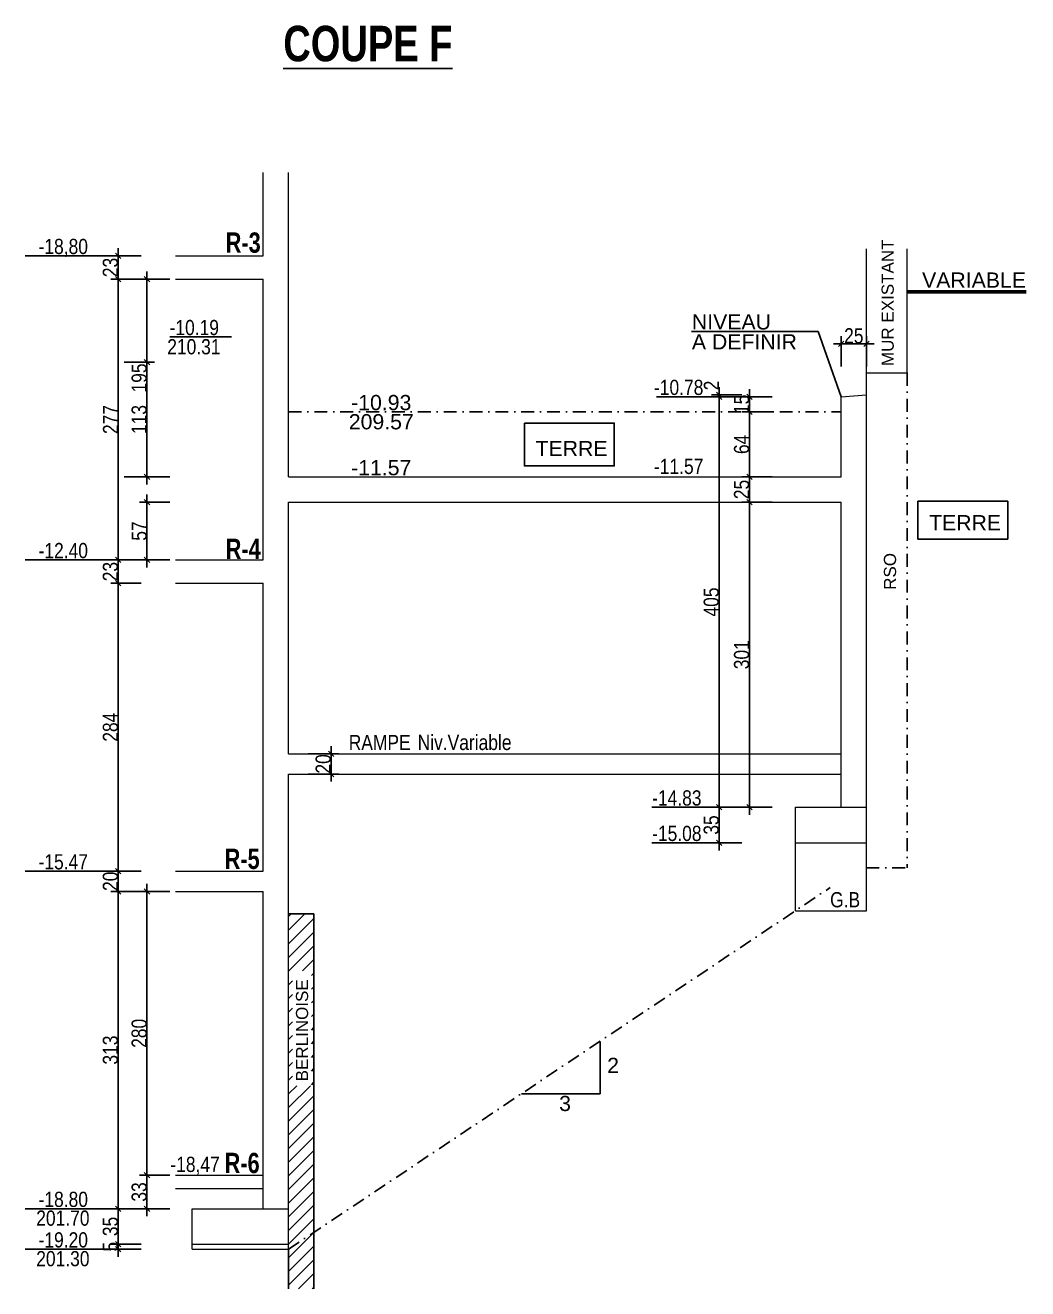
# Model space of a CAD drawing. Header units: millimetres. Extents: x -26249 to 60250, y -21218 to 23336.
# Drawn here: x 30764 to 31753, y 1160 to 2407 of the extents above; entities that cross this region are included whole.
import ezdxf
from ezdxf.enums import TextEntityAlignment as Align

# ---------------------------------------------------------------- set-up
doc = ezdxf.new("R2010")
doc.units = ezdxf.units.MM
doc.linetypes.add('TIRETPTX2', pattern=[50.8, 25.4, -12.7, 0, -12.7])
for name, color, linetype in [('01_cote_gen', 4, 'Continuous'), ('01_linteaux', 2, 'Continuous'), ('01_poch_murs', 253, 'Continuous'), ('01_texte', 230, 'Continuous'), ('AA_COTES', 2, 'Continuous')]:
    doc.layers.add(name, color=color, linetype=linetype)
doc.layers.add('01_murs_coup', color=5, linetype='Continuous', lineweight=60)
doc.layers.add('01_PIEUX', color=5, linetype='Continuous', lineweight=60)
doc.styles.add('ARIAL NA', font='ARIALN.TTF')
doc.styles.add('impact', font='impact.ttf')
doc.styles.add('MATTE_TXT', font='arial.ttf')
doc.styles.add('STYLE2', font='ARIALN.TTF')
doc.dimstyles.new('JB50', dxfattribs={"dimscale": 0.1, "dimtxt": 150, "dimasz": 15, "dimexe": 0.1, "dimexo": 0.1, "dimgap": 0.09, "dimtad": 1, "dimdec": 1, "dimdsep": 46, "dimtxsty": 'STYLE2', "dimblk1": 'BOND_G', "dimblk2": 'BOND_D', "dimsah": 1, "dimcen": 1.5, "dimdle": 0.01, "dimse1": 1, "dimse2": 1, "dimclrd": 4, "dimclre": 2, "dimclrt": 6, "dimazin": 2, "dimtfac": 2.333333, "dimtdec": 1, "dimtix": 1, "dimtmove": 2, "dimatfit": 3, "dimldrblk": 'BOND_G', "dimfxl": 1, "dimtolj": 1, "dimtzin": 0, "dimarcsym": 0})

# ---------------------------------------------------------------- blocks, each defined once
blk = doc.blocks.new('BOND_G')
at = {"layer": 'AA_COTES', "color": 0}
for p, q in [((0, -5), (0, 15)), ((5, 0), (-5, 0)), ((1.77, 1.77), (-1.77, -1.77))]:
    blk.add_line(p, q, dxfattribs=at)
blk = doc.blocks.new('BOND_D')
at = {"layer": 'AA_COTES', "color": 0}
for p, q in [((5, 0), (-5, 0)), ((-1.77, -1.77), (1.77, 1.77)), ((0, 5), (0, -15))]:
    blk.add_line(p, q, dxfattribs=at)
blk = doc.blocks.new('*D1758')
at = {"layer": '01_cote_gen', "color": 4, "lineweight": -2, "transparency": 16777216}
blk.add_line((30855.9, 1240.7), (30855.9, 1550.7), dxfattribs=at)
at = {"layer": 'Defpoints', "color": 0, "transparency": 16777216}
for p in [(30855.9, 1552.2), (30902.5, 1552.2), (30919, 1239.2)]:
    blk.add_point(p, dxfattribs=at)
at = {"layer": '01_cote_gen', "color": 4, "lineweight": -2, "transparency": 16777216, "xscale": 1.5, "yscale": 1.5, "zscale": 1.5}
for name, p, rotation in [('BOND_D', (30855.9, 1552.2), 90), ('BOND_G', (30855.9, 1239.2), 270)]:
    blk.add_blockref(name, p, dxfattribs=dict(at, rotation=rotation))
at = {"layer": '01_cote_gen', "color": 6, "transparency": 16777216, "insert": (30848.2, 1395.7), "char_height": 15, "attachment_point": 5, "rotation": 90, "style": 'STYLE2'}
blk.add_mtext('\\A1;313', dxfattribs=at)
blk = doc.blocks.new('*D1759')
at = {"layer": '01_cote_gen', "color": 4, "lineweight": -2, "transparency": 16777216}
blk.add_line((30884.2, 1240.7), (30884.2, 1270.7), dxfattribs=at)
at = {"layer": 'Defpoints', "color": 0, "transparency": 16777216}
for p in [(30884.2, 1272.2), (30919, 1272.2), (30919, 1239.2)]:
    blk.add_point(p, dxfattribs=at)
at = {"layer": '01_cote_gen', "color": 4, "lineweight": -2, "transparency": 16777216, "xscale": 1.5, "yscale": 1.5, "zscale": 1.5}
for name, p, rotation in [('BOND_D', (30884.2, 1272.2), 90), ('BOND_G', (30884.2, 1239.2), 270)]:
    blk.add_blockref(name, p, dxfattribs=dict(at, rotation=rotation))
at = {"layer": '01_cote_gen', "color": 6, "transparency": 16777216, "insert": (30876.6, 1255.7), "char_height": 15, "attachment_point": 5, "rotation": 90, "style": 'STYLE2'}
blk.add_mtext('\\A1;33', dxfattribs=at)
blk = doc.blocks.new('*D1760')
at = {"layer": '01_cote_gen', "color": 4, "lineweight": -2, "transparency": 16777216}
blk.add_line((30884.2, 1273.7), (30884.2, 1550.7), dxfattribs=at)
at = {"layer": 'Defpoints', "color": 0, "transparency": 16777216}
for p in [(30884.2, 1552.2), (30902.5, 1552.2), (30902.5, 1272.2)]:
    blk.add_point(p, dxfattribs=at)
at = {"layer": '01_cote_gen', "color": 4, "lineweight": -2, "transparency": 16777216, "xscale": 1.5, "yscale": 1.5, "zscale": 1.5}
for name, p, rotation in [('BOND_D', (30884.2, 1552.2), 90), ('BOND_G', (30884.2, 1272.2), 270)]:
    blk.add_blockref(name, p, dxfattribs=dict(at, rotation=rotation))
at = {"layer": '01_cote_gen', "color": 6, "transparency": 16777216, "insert": (30876.6, 1412.2), "char_height": 15, "attachment_point": 5, "rotation": 90, "style": 'STYLE2'}
blk.add_mtext('\\A1;280', dxfattribs=at)
blk = doc.blocks.new('*D1772')
at = {"layer": '01_cote_gen', "color": 4, "lineweight": -2, "transparency": 16777216}
blk.add_line((30855.9, 1553.7), (30855.9, 1570.7), dxfattribs=at)
at = {"layer": 'Defpoints', "color": 0, "transparency": 16777216}
for p in [(30855.9, 1572.2), (30944.7, 1572.2), (30944.7, 1552.2)]:
    blk.add_point(p, dxfattribs=at)
at = {"layer": '01_cote_gen', "color": 4, "lineweight": -2, "transparency": 16777216, "xscale": 1.5, "yscale": 1.5, "zscale": 1.5}
for name, p, rotation in [('BOND_D', (30855.9, 1572.2), 90), ('BOND_G', (30855.9, 1552.2), 270)]:
    blk.add_blockref(name, p, dxfattribs=dict(at, rotation=rotation))
at = {"layer": '01_cote_gen', "color": 6, "transparency": 16777216, "insert": (30848.2, 1562.2), "char_height": 15, "attachment_point": 5, "rotation": 90, "style": 'STYLE2'}
blk.add_mtext('\\A1;20', dxfattribs=at)
blk = doc.blocks.new('*D1773')
at = {"layer": '01_cote_gen', "color": 4, "lineweight": -2, "transparency": 16777216}
blk.add_line((30855.9, 1573.7), (30855.9, 1854.7), dxfattribs=at)
at = {"layer": 'Defpoints', "color": 0, "transparency": 16777216}
for p in [(30855.9, 1856.2), (30912.4, 1856.2), (30912.4, 1572.2)]:
    blk.add_point(p, dxfattribs=at)
at = {"layer": '01_cote_gen', "color": 4, "lineweight": -2, "transparency": 16777216, "xscale": 1.5, "yscale": 1.5, "zscale": 1.5}
for name, p, rotation in [('BOND_D', (30855.9, 1856.2), 90), ('BOND_G', (30855.9, 1572.2), 270)]:
    blk.add_blockref(name, p, dxfattribs=dict(at, rotation=rotation))
at = {"layer": '01_cote_gen', "color": 6, "transparency": 16777216, "insert": (30848.2, 1714.2), "char_height": 15, "attachment_point": 5, "rotation": 90, "style": 'STYLE2'}
blk.add_mtext('\\A1;284', dxfattribs=at)
blk = doc.blocks.new('*D1774')
at = {"layer": '01_cote_gen', "color": 4, "lineweight": -2, "transparency": 16777216}
blk.add_line((30855.9, 1857.7), (30855.9, 1877.7), dxfattribs=at)
at = {"layer": 'Defpoints', "color": 0, "transparency": 16777216}
for p in [(30855.9, 1879.2), (30922.6, 1879.2), (30922.6, 1856.2)]:
    blk.add_point(p, dxfattribs=at)
at = {"layer": '01_cote_gen', "color": 4, "lineweight": -2, "transparency": 16777216, "xscale": 1.5, "yscale": 1.5, "zscale": 1.5}
for name, p, rotation in [('BOND_D', (30855.9, 1879.2), 90), ('BOND_G', (30855.9, 1856.2), 270)]:
    blk.add_blockref(name, p, dxfattribs=dict(at, rotation=rotation))
at = {"layer": '01_cote_gen', "color": 6, "transparency": 16777216, "insert": (30848.2, 1867.7), "char_height": 15, "attachment_point": 5, "rotation": 90, "style": 'STYLE2'}
blk.add_mtext('\\A1;23', dxfattribs=at)
blk = doc.blocks.new('*D1775')
at = {"layer": '01_cote_gen', "color": 4, "lineweight": -2, "transparency": 16777216}
blk.add_line((30855.9, 1880.7), (30855.9, 2154.7), dxfattribs=at)
at = {"layer": 'Defpoints', "color": 0, "transparency": 16777216}
for p in [(30855.9, 2156.2), (30955.6, 2156.2), (30976.1, 1879.2)]:
    blk.add_point(p, dxfattribs=at)
at = {"layer": '01_cote_gen', "color": 4, "lineweight": -2, "transparency": 16777216, "xscale": 1.5, "yscale": 1.5, "zscale": 1.5}
for name, p, rotation in [('BOND_D', (30855.9, 2156.2), 90), ('BOND_G', (30855.9, 1879.2), 270)]:
    blk.add_blockref(name, p, dxfattribs=dict(at, rotation=rotation))
at = {"layer": '01_cote_gen', "color": 6, "transparency": 16777216, "insert": (30848.3, 2017.7), "char_height": 15, "attachment_point": 5, "rotation": 90, "style": 'STYLE2'}
blk.add_mtext('\\A1;277', dxfattribs=at)
blk = doc.blocks.new('*D1776')
at = {"layer": '01_cote_gen', "color": 4, "lineweight": -2, "transparency": 16777216}
blk.add_line((30855.9, 2157.7), (30855.9, 2177.7), dxfattribs=at)
at = {"layer": 'Defpoints', "color": 0, "transparency": 16777216}
for p in [(30855.9, 2179.2), (30932, 2179.2), (30955.6, 2156.2)]:
    blk.add_point(p, dxfattribs=at)
at = {"layer": '01_cote_gen', "color": 4, "lineweight": -2, "transparency": 16777216, "xscale": 1.5, "yscale": 1.5, "zscale": 1.5}
for name, p, rotation in [('BOND_D', (30855.9, 2179.2), 90), ('BOND_G', (30855.9, 2156.2), 270)]:
    blk.add_blockref(name, p, dxfattribs=dict(at, rotation=rotation))
at = {"layer": '01_cote_gen', "color": 6, "transparency": 16777216, "insert": (30848.2, 2167.7), "char_height": 15, "attachment_point": 5, "rotation": 90, "style": 'STYLE2'}
blk.add_mtext('\\A1;23', dxfattribs=at)
blk = doc.blocks.new('*D1769')
at = {"layer": '01_cote_gen', "color": 4, "lineweight": -2, "transparency": 16777216}
blk.add_line((30884.2, 1880.7), (30884.2, 1934.7), dxfattribs=at)
at = {"layer": 'Defpoints', "color": 0, "transparency": 16777216}
for p in [(30884.2, 1936.2), (31065.9, 1936.2), (30955.6, 1879.2)]:
    blk.add_point(p, dxfattribs=at)
at = {"layer": '01_cote_gen', "color": 4, "lineweight": -2, "transparency": 16777216, "xscale": 1.5, "yscale": 1.5, "zscale": 1.5}
for name, p, rotation in [('BOND_D', (30884.2, 1936.2), 90), ('BOND_G', (30884.2, 1879.2), 270)]:
    blk.add_blockref(name, p, dxfattribs=dict(at, rotation=rotation))
at = {"layer": '01_cote_gen', "color": 6, "transparency": 16777216, "insert": (30876.6, 1907.7), "char_height": 15, "attachment_point": 5, "rotation": 90, "style": 'STYLE2'}
blk.add_mtext('\\A1;57', dxfattribs=at)
blk = doc.blocks.new('*D1770')
at = {"layer": '01_cote_gen', "color": 4, "lineweight": -2, "transparency": 16777216}
blk.add_line((30884.2, 2072.7), (30884.2, 1962.7), dxfattribs=at)
at = {"layer": 'Defpoints', "color": 0, "transparency": 16777216}
for p in [(30906.7, 2074.2), (30884.2, 1961.2), (31023.9, 1961.2)]:
    blk.add_point(p, dxfattribs=at)
at = {"layer": '01_cote_gen', "color": 4, "lineweight": -2, "transparency": 16777216, "xscale": 1.5, "yscale": 1.5, "zscale": 1.5}
for name, p, rotation in [('BOND_G', (30884.2, 2074.2), 90), ('BOND_D', (30884.2, 1961.2), 270)]:
    blk.add_blockref(name, p, dxfattribs=dict(at, rotation=rotation))
at = {"layer": '01_cote_gen', "color": 6, "transparency": 16777216, "insert": (30876.6, 2017.7), "char_height": 15, "attachment_point": 5, "rotation": 90, "style": 'STYLE2'}
blk.add_mtext('\\A1;113', dxfattribs=at)
blk = doc.blocks.new('*D1771')
at = {"layer": '01_cote_gen', "color": 4, "lineweight": -2, "transparency": 16777216}
blk.add_line((30884.2, 1962.7), (30884.2, 2154.7), dxfattribs=at)
at = {"layer": 'Defpoints', "color": 0, "transparency": 16777216}
for p in [(30884.2, 2156.2), (30933.7, 2156.2), (31091.1, 1961.2)]:
    blk.add_point(p, dxfattribs=at)
at = {"layer": '01_cote_gen', "color": 4, "lineweight": -2, "transparency": 16777216, "xscale": 1.5, "yscale": 1.5, "zscale": 1.5}
for name, p, rotation in [('BOND_D', (30884.2, 2156.2), 90), ('BOND_G', (30884.2, 1961.2), 270)]:
    blk.add_blockref(name, p, dxfattribs=dict(at, rotation=rotation))
at = {"layer": '01_cote_gen', "color": 6, "transparency": 16777216, "insert": (30876.6, 2058.7), "char_height": 15, "attachment_point": 5, "rotation": 90, "style": 'STYLE2'}
blk.add_mtext('\\A1;195', dxfattribs=at)
blk = doc.blocks.new('*D1761')
at = {"layer": '01_cote_gen', "color": 4, "lineweight": -2, "transparency": 16777216}
blk.add_line((31478.5, 1962.7), (31478.5, 2023.7), dxfattribs=at)
at = {"layer": 'Defpoints', "color": 0, "transparency": 16777216}
for p in [(31478.5, 2025.2), (31499.8, 2025.2), (31490.1, 1961.2)]:
    blk.add_point(p, dxfattribs=at)
at = {"layer": '01_cote_gen', "color": 4, "lineweight": -2, "transparency": 16777216, "xscale": 1.5, "yscale": 1.5, "zscale": 1.5}
for name, p, rotation in [('BOND_D', (31478.5, 2025.2), 90), ('BOND_G', (31478.5, 1961.2), 270)]:
    blk.add_blockref(name, p, dxfattribs=dict(at, rotation=rotation))
at = {"layer": '01_cote_gen', "color": 6, "transparency": 16777216, "insert": (31470.8, 1993.2), "char_height": 15, "attachment_point": 5, "rotation": 90, "style": 'STYLE2'}
blk.add_mtext('\\A1;64', dxfattribs=at)
blk = doc.blocks.new('*D1762')
at = {"layer": '01_cote_gen', "color": 4, "lineweight": -2, "transparency": 16777216}
for p, q in [((31478.5, 2041.7), (31478.5, 2043.2)), ((31478.5, 2040.2), (31478.5, 2025.2)), ((31478.5, 2023.7), (31478.5, 2022.2))]:
    blk.add_line(p, q, dxfattribs=at)
at = {"layer": 'Defpoints', "color": 0, "transparency": 16777216}
for p in [(31501, 2040.2), (31478.5, 2025.2), (31501, 2025.2)]:
    blk.add_point(p, dxfattribs=at)
at = {"layer": '01_cote_gen', "color": 4, "lineweight": -2, "transparency": 16777216, "xscale": 1.5, "yscale": 1.5, "zscale": 1.5}
for name, p, rotation in [('BOND_G', (31478.5, 2040.2), 270), ('BOND_D', (31478.5, 2025.2), 90)]:
    blk.add_blockref(name, p, dxfattribs=dict(at, rotation=rotation))
at = {"layer": '01_cote_gen', "color": 6, "transparency": 16777216, "insert": (31470.8, 2032.7), "char_height": 15, "attachment_point": 5, "rotation": 90, "style": 'STYLE2'}
blk.add_mtext('\\A1;15', dxfattribs=at)
blk = doc.blocks.new('*D1763')
at = {"layer": '01_cote_gen', "color": 4, "lineweight": -2, "transparency": 16777216}
for p, q in [((31448.6, 2043.7), (31448.6, 2045.2)), ((31448.6, 2042.2), (31448.6, 2040.2)), ((31448.6, 2038.7), (31448.6, 2037.2))]:
    blk.add_line(p, q, dxfattribs=at)
at = {"layer": 'Defpoints', "color": 0, "transparency": 16777216}
for p in [(31448.6, 2040.2), (31471.1, 2042.2), (31497.7, 2040.2)]:
    blk.add_point(p, dxfattribs=at)
at = {"layer": '01_cote_gen', "color": 4, "lineweight": -2, "transparency": 16777216, "xscale": 1.5, "yscale": 1.5, "zscale": 1.5}
for name, p, rotation in [('BOND_G', (31448.6, 2042.2), 270), ('BOND_D', (31448.6, 2040.2), 90)]:
    blk.add_blockref(name, p, dxfattribs=dict(at, rotation=rotation))
at = {"layer": '01_cote_gen', "color": 6, "transparency": 16777216, "insert": (31441, 2051.3), "char_height": 15, "attachment_point": 5, "rotation": 90, "style": 'STYLE2'}
blk.add_mtext('\\A1;2', dxfattribs=at)
blk = doc.blocks.new('*D1764')
at = {"layer": '01_cote_gen', "color": 4, "lineweight": -2, "transparency": 16777216}
blk.add_line((31478.5, 1636.7), (31478.5, 1934.7), dxfattribs=at)
at = {"layer": 'Defpoints', "color": 0, "transparency": 16777216}
for p in [(31478.5, 1936.2), (31493.7, 1936.2), (31482.6, 1635.2)]:
    blk.add_point(p, dxfattribs=at)
at = {"layer": '01_cote_gen', "color": 4, "lineweight": -2, "transparency": 16777216, "xscale": 1.5, "yscale": 1.5, "zscale": 1.5}
for name, p, rotation in [('BOND_D', (31478.5, 1936.2), 90), ('BOND_G', (31478.5, 1635.2), 270)]:
    blk.add_blockref(name, p, dxfattribs=dict(at, rotation=rotation))
at = {"layer": '01_cote_gen', "color": 6, "transparency": 16777216, "insert": (31470.8, 1785.7), "char_height": 15, "attachment_point": 5, "rotation": 90, "style": 'STYLE2'}
blk.add_mtext('\\A1;301', dxfattribs=at)
blk = doc.blocks.new('*D1765')
at = {"layer": '01_cote_gen', "color": 4, "lineweight": -2, "transparency": 16777216}
blk.add_line((31478.5, 1937.7), (31478.5, 1959.7), dxfattribs=at)
at = {"layer": 'Defpoints', "color": 0, "transparency": 16777216}
for p in [(31478.5, 1961.2), (31501, 1961.2), (31501, 1936.2)]:
    blk.add_point(p, dxfattribs=at)
at = {"layer": '01_cote_gen', "color": 4, "lineweight": -2, "transparency": 16777216, "xscale": 1.5, "yscale": 1.5, "zscale": 1.5}
for name, p, rotation in [('BOND_D', (31478.5, 1961.2), 90), ('BOND_G', (31478.5, 1936.2), 270)]:
    blk.add_blockref(name, p, dxfattribs=dict(at, rotation=rotation))
at = {"layer": '01_cote_gen', "color": 6, "transparency": 16777216, "insert": (31470.8, 1948.7), "char_height": 15, "attachment_point": 5, "rotation": 90, "style": 'STYLE2'}
blk.add_mtext('\\A1;25', dxfattribs=at)
blk = doc.blocks.new('*D1756')
at = {"layer": '01_cote_gen', "color": 4, "lineweight": -2, "transparency": 16777216}
blk.add_line((31448.6, 1636.7), (31448.6, 2038.7), dxfattribs=at)
at = {"layer": 'Defpoints', "color": 0, "transparency": 16777216}
for p in [(31448.6, 2040.2), (31501, 2040.2), (31471, 1635.2)]:
    blk.add_point(p, dxfattribs=at)
at = {"layer": '01_cote_gen', "color": 4, "lineweight": -2, "transparency": 16777216, "xscale": 1.5, "yscale": 1.5, "zscale": 1.5}
for name, p, rotation in [('BOND_D', (31448.6, 2040.2), 90), ('BOND_G', (31448.6, 1635.2), 270)]:
    blk.add_blockref(name, p, dxfattribs=dict(at, rotation=rotation))
at = {"layer": '01_cote_gen', "color": 6, "transparency": 16777216, "insert": (31440.9, 1837.7), "char_height": 15, "attachment_point": 5, "rotation": 90, "style": 'STYLE2'}
blk.add_mtext('\\A1;405', dxfattribs=at)
blk = doc.blocks.new('*D1757')
at = {"layer": '01_cote_gen', "color": 4, "lineweight": -2, "transparency": 16777216}
blk.add_line((31570.4, 2092.5), (31592.4, 2092.5), dxfattribs=at)
at = {"layer": 'Defpoints', "color": 0, "transparency": 16777216}
for p in [(31593.9, 2092.5), (31568.9, 2075.4), (31593.9, 2060.9)]:
    blk.add_point(p, dxfattribs=at)
at = {"layer": '01_cote_gen', "color": 4, "lineweight": -2, "transparency": 16777216, "xscale": 1.5, "yscale": 1.5, "zscale": 1.5, "rotation": 180}
blk.add_blockref('BOND_G', (31568.9, 2092.5), dxfattribs=at)
at = {"layer": '01_cote_gen', "color": 4, "lineweight": -2, "transparency": 16777216, "xscale": 1.5, "yscale": 1.5, "zscale": 1.5}
blk.add_blockref('BOND_D', (31593.9, 2092.5), dxfattribs=at)
at = {"layer": '01_cote_gen', "color": 6, "transparency": 16777216, "insert": (31581.4, 2100.2), "char_height": 15, "attachment_point": 5, "style": 'STYLE2'}
blk.add_mtext('\\A1;25', dxfattribs=at)
blk = doc.blocks.new('*D1766')
at = {"layer": '01_cote_gen', "color": 4, "lineweight": -2, "transparency": 16777216}
blk.add_line((31065.8, 1686.5), (31065.8, 1669.5), dxfattribs=at)
at = {"layer": 'Defpoints', "color": 0, "transparency": 16777216}
for p in [(31054.1, 1688), (31054.1, 1668), (31065.8, 1668)]:
    blk.add_point(p, dxfattribs=at)
at = {"layer": '01_cote_gen', "color": 4, "lineweight": -2, "transparency": 16777216, "xscale": 1.5, "yscale": 1.5, "zscale": 1.5}
for name, p, rotation in [('BOND_G', (31065.8, 1688), 90), ('BOND_D', (31065.8, 1668), 270)]:
    blk.add_blockref(name, p, dxfattribs=dict(at, rotation=rotation))
at = {"layer": '01_cote_gen', "color": 6, "transparency": 16777216, "insert": (31058.1, 1678), "char_height": 15, "attachment_point": 5, "rotation": 90, "style": 'STYLE2'}
blk.add_mtext('\\A1;20', dxfattribs=at)
blk = doc.blocks.new('*D1767')
at = {"layer": '01_cote_gen', "color": 4, "lineweight": -2, "transparency": 16777216}
for p, q in [((30855.9, 1205.7), (30855.9, 1207.2)), ((30855.9, 1204.2), (30855.9, 1199.2)), ((30855.9, 1197.7), (30855.9, 1196.2))]:
    blk.add_line(p, q, dxfattribs=at)
at = {"layer": 'Defpoints', "color": 0, "transparency": 16777216}
for p in [(30855.9, 1199.2), (30928.9, 1204.2), (30928.9, 1199.2)]:
    blk.add_point(p, dxfattribs=at)
at = {"layer": '01_cote_gen', "color": 4, "lineweight": -2, "transparency": 16777216, "xscale": 1.5, "yscale": 1.5, "zscale": 1.5}
for name, p, rotation in [('BOND_G', (30855.9, 1204.2), 270), ('BOND_D', (30855.9, 1199.2), 90)]:
    blk.add_blockref(name, p, dxfattribs=dict(at, rotation=rotation))
at = {"layer": '01_cote_gen', "color": 6, "transparency": 16777216, "insert": (30848.2, 1201.7), "char_height": 15, "attachment_point": 5, "rotation": 90, "style": 'STYLE2'}
blk.add_mtext('\\A1;5', dxfattribs=at)
blk = doc.blocks.new('*D1768')
at = {"layer": '01_cote_gen', "color": 4, "lineweight": -2, "transparency": 16777216}
blk.add_line((30855.9, 1205.7), (30855.9, 1237.7), dxfattribs=at)
at = {"layer": 'Defpoints', "color": 0, "transparency": 16777216}
for p in [(30855.9, 1239.2), (30928.9, 1239.2), (30928.9, 1204.2)]:
    blk.add_point(p, dxfattribs=at)
at = {"layer": '01_cote_gen', "color": 4, "lineweight": -2, "transparency": 16777216, "xscale": 1.5, "yscale": 1.5, "zscale": 1.5}
for name, p, rotation in [('BOND_D', (30855.9, 1239.2), 90), ('BOND_G', (30855.9, 1204.2), 270)]:
    blk.add_blockref(name, p, dxfattribs=dict(at, rotation=rotation))
at = {"layer": '01_cote_gen', "color": 6, "transparency": 16777216, "insert": (30848.2, 1221.7), "char_height": 15, "attachment_point": 5, "rotation": 90, "style": 'STYLE2'}
blk.add_mtext('\\A1;35', dxfattribs=at)
blk = doc.blocks.new('*D1780')
at = {"layer": '01_cote_gen', "color": 4, "lineweight": -2, "transparency": 16777216}
blk.add_line((31448.6, 1601.7), (31448.6, 1633.7), dxfattribs=at)
at = {"layer": 'Defpoints', "color": 0, "transparency": 16777216}
for p in [(31448.6, 1635.2), (31523.9, 1635.2), (31523.9, 1600.2)]:
    blk.add_point(p, dxfattribs=at)
at = {"layer": '01_cote_gen', "color": 4, "lineweight": -2, "transparency": 16777216, "xscale": 1.5, "yscale": 1.5, "zscale": 1.5}
for name, p, rotation in [('BOND_D', (31448.6, 1635.2), 90), ('BOND_G', (31448.6, 1600.2), 270)]:
    blk.add_blockref(name, p, dxfattribs=dict(at, rotation=rotation))
at = {"layer": '01_cote_gen', "color": 6, "transparency": 16777216, "insert": (31440.9, 1617.7), "char_height": 15, "attachment_point": 5, "rotation": 90, "style": 'STYLE2'}
blk.add_mtext('\\A1;35', dxfattribs=at)

msp = doc.modelspace()

# ---------------------------------------------------------------- hatches: boundary and pattern name
at = {"layer": '01_poch_murs'}
h = msp.add_hatch(dxfattribs=at)
h.set_pattern_fill('ANSI31', color=256, scale=3)
h.set_pattern_definition([(45, (19367.635, 0.999), (-6.735192, 6.735192), [])])
h.paths.add_polyline_path([(31048.876, 1530.168), (31023.876, 1530.168)], flags=17)
h.paths.add_polyline_path([(31048.876, 1530.168), (31023.876, 1530.168), (31023.876, 1239.168), (31023.876, 1199.168), (31048.876, 1215.784)])
h.paths.add_polyline_path([(31048.876, 1215.784), (31023.876, 1199.168), (31023.876, 1160.27), (31048.876, 1160.27)])
h.paths.add_polyline_path([(31046.443, 1360.58), (31046.443, 1473.777), (31027.817, 1473.777), (31027.817, 1360.58)], flags=16)

# ---------------------------------------------------------------- linework, layer by layer
at = {"layer": '01_linteaux', "linetype": 'TIRETPTX2', "ltscale": 0.5}
for p, q in [((31633.876, 2063.624), (31633.876, 1575.468)), ((31023.876, 2025.168), (31568.876, 2025.168)), ((31593.876, 1575.468, 517158665.099), (31633.876, 1575.468, 517158665.099)), ((31023.876, 1199.168), (31558.243, 1556.113))]:
    msp.add_line(p, q, dxfattribs=at)
at = {"layer": '01_linteaux'}
for p, q in [((31023.876, 1530.168), (31048.876, 1530.168)), ((31048.876, 1530.168), (31048.876, 1160.27)), ((31023.876, 1199.168), (31023.876, 1160.27))]:
    msp.add_line(p, q, dxfattribs=at)
at = {"layer": '01_murs_coup'}
msp.add_line((31633.876, 2143.624), (31751.454, 2143.624), dxfattribs=at)
at = {"layer": '01_murs_coup', "const_width": 3}
msp.add_lwpolyline([(31633.876, 2143.624), (31751.454, 2143.624)], dxfattribs=at)
at = {"layer": '01_PIEUX', "linetype": 'Continuous', "lineweight": 5}
for p, q in [((30998.876, 2179.168), (30998.876, 2261.244)), ((31023.876, 1961.168), (31023.876, 2261.244)), ((31593.876, 1533.157, 555786330.35), (31593.876, 2186.163)), ((31633.876, 2063.624, 103770546.406), (31633.876, 2186.163)), ((30912.389, 2179.168), (30998.876, 2179.168)), ((30912.389, 2156.168), (30998.876, 2156.168)), ((30998.876, 1879.168), (30998.876, 2156.168)), ((31593.876, 2063.624), (31633.876, 2063.624)), ((31568.876, 2040.168), (31593.876, 2042.168)), ((31568.876, 1961.168), (31568.876, 2040.168)), ((31023.876, 1961.168), (31568.876, 1961.168)), ((31023.876, 1936.168), (31568.876, 1936.168)), ((31023.876, 1688.04), (31023.876, 1936.168)), ((31568.876, 1635.158), (31568.876, 1936.168)), ((30912.389, 1879.168), (30998.876, 1879.168)), ((30912.389, 1856.168), (30998.876, 1856.168)), ((30998.876, 1572.168), (30998.876, 1856.168)), ((31023.876, 1688.04), (31568.876, 1688.04)), ((31023.876, 1668.019), (31568.876, 1668.019)), ((31023.876, 1199.168), (31023.876, 1668.019)), ((31523.876, 1533.157), (31523.876, 1635.158)), ((31523.876, 1635.158), (31593.876, 1635.158)), ((31523.876, 1600.158), (31593.876, 1600.158)), ((30912.389, 1572.168), (30998.876, 1572.168)), ((31593.876, 1574.168, 517158665.099), (31593.876, 1576.094)), ((30912.389, 1552.168), (30998.876, 1552.168)), ((30998.876, 1239.168), (30998.876, 1552.168)), ((31523.876, 1533.157), (31593.876, 1533.157)), ((30912.389, 1272.168), (30998.876, 1272.168)), ((30912.389, 1259.168), (30998.876, 1259.168)), ((30928.876, 1239.168), (31023.876, 1239.168)), ((30928.876, 1199.168), (30928.876, 1239.168)), ((30928.876, 1204.168), (31023.876, 1204.168)), ((30928.876, 1199.168), (31023.876, 1199.168))]:
    msp.add_line(p, q, dxfattribs=at)
at = {"layer": '01_texte'}
for p, q in [((30764.148, 2179.168), (30848.369, 2179.168)), ((30906.72, 2099.167), (30967.593, 2099.167)), ((31546.123, 2104.549), (31421.236, 2104.549)), ((31568.876, 2040.168), (31546.123, 2104.549)), ((31386.87, 2040.168), (31441.081, 2040.168)), ((30764.148, 1879.168), (30848.369, 1879.168)), ((31382.131, 1635.158), (31441.081, 1635.158)), ((31382.131, 1600.158), (31441.081, 1600.158)), ((30764.148, 1572.168), (30848.369, 1572.168)), ((31331.34, 1404.144), (31331.34, 1352.438)), ((31331.34, 1352.438), (31253.781, 1352.438)), ((30764.148, 1239.168), (30848.369, 1239.168)), ((30764.148, 1199.168), (30848.369, 1199.168))]:
    msp.add_line(p, q, dxfattribs=at)
for points in [[(31256.467, 2014.231), (31345.057, 2014.231), (31345.057, 1971.939), (31256.467, 1971.939)], [(31644.6, 1937.045), (31733.191, 1937.045), (31733.191, 1899.753), (31644.6, 1899.753)]]:
    msp.add_lwpolyline(points, close=True, dxfattribs=at)

# ---------------------------------------------------------------- texts
at = {"layer": '01_texte', "style": 'impact'}
msp.add_text('%%UCOUPE F', height=35, dxfattribs=at).set_placement((31102.128, 2360.615), align=Align.BOTTOM_CENTER)
at = {"layer": '01_texte'}
for s, height, style, p in [('-18,80', 15, 'ARIAL NA', (30777.271, 2180.942)), ('R-3', 20, 'impact', (30961.831, 2182.281)), ('VARIABLE', 15, 'MATTE_TXT', (31648.748, 2147.78)), ('NIVEAU', 15, 'MATTE_TXT', (31421.683, 2106.557)), ('-10.19', 15, 'ARIAL NA', (30906.501, 2100.941)), ('210.31', 15, 'ARIAL NA', (30904.188, 2082.036)), ('A DEFINIR', 15, 'MATTE_TXT', (31421.683, 2086.868)), ('-10.78', 15, 'ARIAL NA', (31384.3, 2041.942)), ('-10.93', 15, 'MATTE_TXT', (31085.572, 2026.942)), ('209.57', 15, 'MATTE_TXT', (31083.26, 2008.037)), ('TERRE', 15, 'MATTE_TXT', (31267.512, 1981.631)), ('-11.57', 15, 'MATTE_TXT', (31085.572, 1962.744)), ('-11.57', 15, 'ARIAL NA', (31384.3, 1963.981)), ('TERRE', 15, 'MATTE_TXT', (31655.646, 1908.445)), ('-12.40', 15, 'ARIAL NA', (30777.271, 1880.942)), ('R-4', 20, 'impact', (30961.831, 1880.176)), ('RAMPE', 15, 'ARIAL NA', (31083.208, 1691.61)), ('Niv.Variable', 15, 'ARIAL NA', (31151.179, 1691.683)), ('-14.83', 15, 'ARIAL NA', (31382.468, 1636.931)), ('-15.08', 15, 'ARIAL NA', (31382.468, 1601.931)), ('-15.47', 15, 'ARIAL NA', (30777.271, 1573.942)), ('R-5', 20, 'impact', (30960.799, 1574.334)), ('G.B', 15, 'ARIAL NA', (31558.006, 1536.517)), ('2', 15, 'MATTE_TXT', (31338.133, 1373.102)), ('3', 15, 'MATTE_TXT', (31290.778, 1335.541)), ('-18,47', 15, 'ARIAL NA', (30907.265, 1275.449)), ('R-6', 20, 'impact', (30960.799, 1274.335)), ('-18.80', 15, 'ARIAL NA', (30777.271, 1240.942)), ('201.70', 15, 'ARIAL NA', (30774.959, 1222.437)), ('-19.20', 15, 'ARIAL NA', (30777.271, 1200.942)), ('201.30', 15, 'ARIAL NA', (30774.959, 1182.437))]:
    msp.add_text(s, height=height, dxfattribs=dict(at, style=style)).set_placement(p)
at = {"layer": '01_texte', "style": 'MATTE_TXT'}
for s, p in [('MUR EXISTANT', (31620.792, 2070.516)), ('RSO', (31623.096, 1849.729)), ('BERLINOISE', (31043.134, 1364.88))]:
    msp.add_text(s, height=12, rotation=90, dxfattribs=at).set_placement(p)

# ---------------------------------------------------------------- dimensions: what is measured, and where the dimension line sits
at = {"layer": '01_cote_gen'}
for base, p1, p2, picture, middle in [((30855.869, 2179.168), (30955.633, 2156.168), (30932.006, 2179.168), '*D1776', (30848.202, 2167.668)), ((30855.869, 2156.168), (30976.067, 1879.168), (30955.633, 2156.168), '*D1775', (30848.33, 2017.668)), ((30884.22, 2156.168), (31091.076, 1961.168), (30933.734, 2156.168), '*D1771', (30876.552, 2058.668)), ((30884.22, 1961.168), (30906.72, 2074.167), (31023.876, 1961.168), '*D1770', (30876.552, 2017.668)), ((31448.581, 2040.168), (31470.95, 1635.158), (31500.95, 2040.168), '*D1756', (31440.913, 1837.663)), ((31478.45, 2025.168), (31500.95, 2040.168), (31500.95, 2025.168), '*D1762', (31470.783, 2032.668)), ((31478.45, 2025.168), (31490.103, 1961.168), (31499.814, 2025.168), '*D1761', (31470.783, 1993.168)), ((31478.45, 1961.168), (31500.95, 1936.168), (31500.95, 1961.168), '*D1765', (31470.783, 1948.668)), ((30884.22, 1936.168), (30955.633, 1879.168), (31065.934, 1936.168), '*D1769', (30876.583, 1907.668)), ((31478.45, 1936.168), (31482.563, 1635.158), (31493.695, 1936.168), '*D1764', (31470.783, 1785.663)), ((30855.869, 1879.168), (30922.623, 1856.168), (30922.623, 1879.168), '*D1774', (30848.202, 1867.668)), ((30855.869, 1856.168), (30912.389, 1572.168), (30912.389, 1856.168), '*D1773', (30848.202, 1714.168)), ((31065.752, 1668.019), (31054.118, 1688.04), (31054.118, 1668.019), '*D1766', (31058.084, 1678.03)), ((31448.581, 1635.158), (31523.876, 1600.158), (31523.876, 1635.158), '*D1780', (31440.913, 1617.658)), ((30855.869, 1572.168), (30944.654, 1552.168), (30944.654, 1572.168), '*D1772', (30848.202, 1562.168)), ((30855.869, 1552.168), (30918.953, 1239.168), (30902.467, 1552.168), '*D1758', (30848.202, 1395.668)), ((30884.22, 1552.168), (30902.467, 1272.168), (30902.467, 1552.168), '*D1760', (30876.552, 1412.168)), ((30884.22, 1272.168), (30918.953, 1239.168), (30918.953, 1272.168), '*D1759', (30876.552, 1255.668)), ((30855.869, 1239.168), (30928.876, 1204.168), (30928.876, 1239.168), '*D1768', (30848.202, 1221.668)), ((30855.869, 1199.168), (30928.876, 1204.168), (30928.876, 1199.168), '*D1767', (30848.233, 1201.668))]:
    dim = msp.add_linear_dim(base=base, p1=p1, p2=p2, angle=90, dimstyle='JB50', dxfattribs=at)
    dim.commit()
    dim.dimension.update_dxf_attribs({"geometry": picture, "text_midpoint": middle})
dim = msp.add_linear_dim(base=(31593.876, 2092.499), p1=(31568.876, 2075.438), p2=(31593.876, 2060.906), dimstyle='JB50', dxfattribs=at)
dim.commit()
dim.dimension.update_dxf_attribs({"geometry": '*D1757', "text_midpoint": (31581.376, 2100.167)})
dim = msp.add_linear_dim(base=(31448.581, 2040.168), p1=(31471.081, 2042.168), p2=(31497.693, 2040.168), angle=90, dimstyle='JB50', dxfattribs=at)
dim.commit()
dim.dimension.update_dxf_attribs({"geometry": '*D1763', "text_midpoint": (31441.041, 2051.342), "dimtype": 160})

doc.saveas('drawing.dxf')
